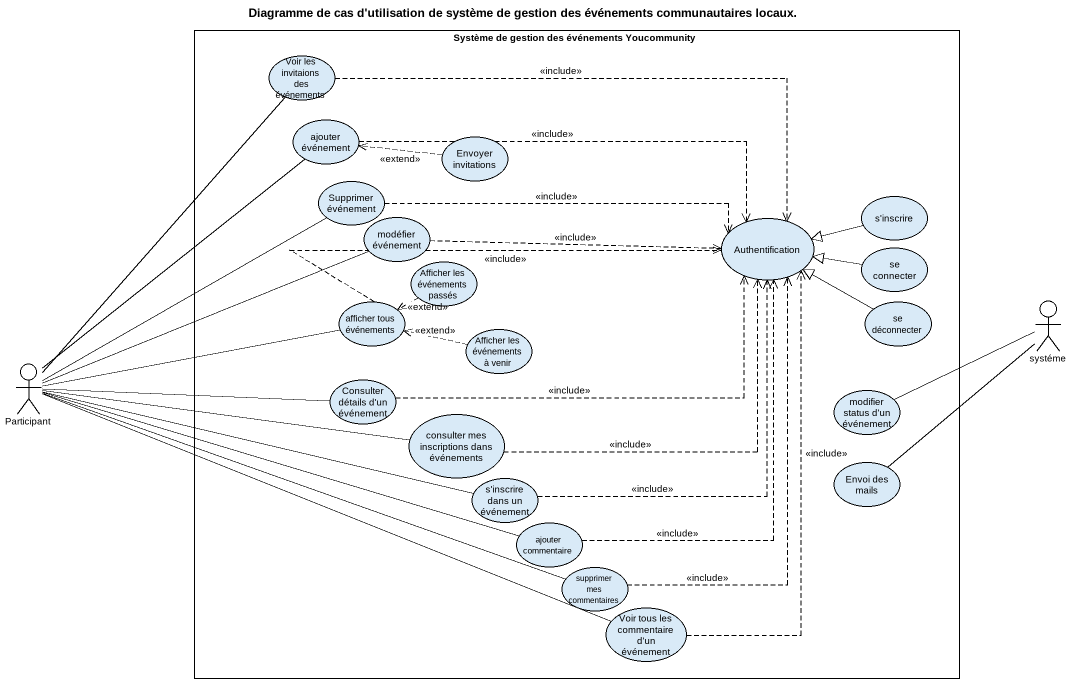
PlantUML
@startuml
title Diagramme de cas d'utilisation de système de gestion des événements communautaires locaux.
rectangle "Système de gestion des événements Youcommunity" as Système_de_gestion_des {
  usecase "Voir les invitaions des événements" as Voir_les_invitaions_des
  usecase "ajouter événement" as ajouter_événement
  usecase "Envoyer invitations" as Envoyer_invitations
  usecase "Supprimer événement" as Supprimer_événement
  usecase "modéfier événement" as modéfier_événement
  usecase Authentification
  usecase "s'inscrire" as s_inscrire
  usecase "Afficher les événements passés" as Afficher_les_événements
  usecase "se connecter" as se_connecter
  usecase "afficher tous événements" as afficher_tous_événements
  usecase "se déconnecter" as se_déconnecter
  usecase "Afficher les événements à venir" as Afficher_les_événements_à
  usecase "Consulter détails d'un événement" as Consulter_détails_d_un
  usecase "modifier status d'un événement" as modifier_status_d_un
  usecase "consulter mes inscriptions dans événements" as consulter_mes_inscriptions
  usecase "Envoi des mails" as Envoi_des_mails
  usecase "s'inscrire dans un événement" as s_inscrire_dans_un_événement
  usecase "ajouter commentaire" as ajouter_commentaire
  usecase "supprimer mes commentaires" as supprimer_mes_commentaires
  usecase "Voir tous les commentaire d'un événement" as Voir_tous_les_commentaire_d
}
actor systéme
actor "Participant" as Participant_
Voir_les_invitaions_des .right.> Authentification : <<include>>
ajouter_événement .right.> Authentification : <<include>>
Envoyer_invitations .left.> ajouter_événement : <<extend>>
Supprimer_événement .right.> Authentification : <<include>>
modéfier_événement .right.> Authentification : <<include>>
s_inscrire -left-|> Authentification
Afficher_les_événements .left.> afficher_tous_événements : <<extend>>
se_connecter -left-|> Authentification
afficher_tous_événements .right.> Authentification : <<include>>
se_déconnecter -left-|> Authentification
systéme -left- modifier_status_d_un
systéme -- Envoi_des_mails
Afficher_les_événements_à .left.> afficher_tous_événements : <<extend>>
Participant_ -up- Voir_les_invitaions_des
Participant_ -up- ajouter_événement
Participant_ -up- Supprimer_événement
Participant_ -right- modéfier_événement
Participant_ -right- afficher_tous_événements
Participant_ -right- Consulter_détails_d_un
Participant_ -right- consulter_mes_inscriptions
Participant_ -right- s_inscrire_dans_un_événement
Participant_ -right- ajouter_commentaire
Participant_ -right- supprimer_mes_commentaires
Participant_ -right- Voir_tous_les_commentaire_d
Consulter_détails_d_un .right.> Authentification : <<include>>
consulter_mes_inscriptions .up.> Authentification : <<include>>
s_inscrire_dans_un_événement .up.> Authentification : <<include>>
ajouter_commentaire .up.> Authentification : <<include>>
supprimer_mes_commentaires .up.> Authentification : <<include>>
Voir_tous_les_commentaire_d .up.> Authentification : <<include>>
@enduml
